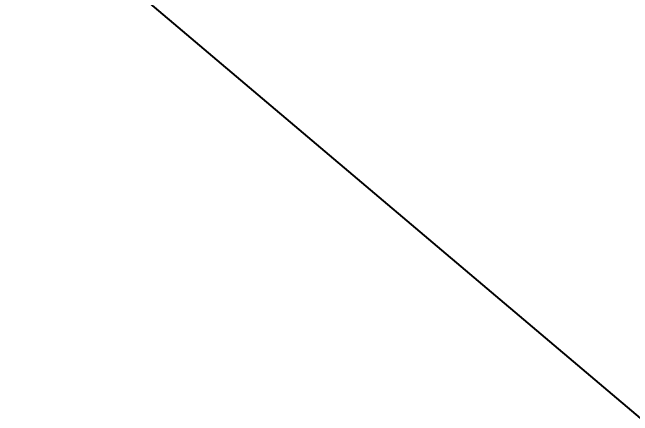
# Model space of a CAD drawing. Extents: x 383425 to 391668, y 6055101 to 6059545.
# Drawn here: x 387903.969 to 387904.762, y 6058010.387 to 6058010.902 of the extents above; entities that cross this region are included whole.
import ezdxf

# ---------------------------------------------------------------- set-up
doc = ezdxf.new("R2010")
doc.units = 0
doc.header["$LTSCALE"] = 5
doc.header["$PDMODE"] = 35
doc.header["$PDSIZE"] = 20
doc.linetypes.add('0', pattern=[1, 1, 0])
doc.layers.get('Defpoints').update_dxf_attribs({"color": 9})
doc.layers.add('F-AR-T', color=190, linetype='Continuous', lineweight=9)
doc.layers.add('P-PROPOSED', color=10, linetype='Continuous')
doc.layers.add('T-BUSH', color=110, linetype='0')
doc.styles.add('80CG', font='ARIALN.TTF', dxfattribs={"height": 10})
doc.dimstyles.new('Compass 5 000', dxfattribs={"dimscale": 5, "dimtxt": 9, "dimasz": 2, "dimexe": 0.2, "dimexo": 0.0625, "dimgap": 0.5, "dimtad": 0, "dimtih": 1, "dimtoh": 1, "dimzin": 0, "dimdsep": 46, "dimtxsty": '80CG', "dimcen": 0.1, "dimse1": 1, "dimse2": 1, "dimclrd": 256, "dimclrt": 256, "dimaunit": 1, "dimadec": 4, "dimazin": 0, "dimtfac": 0.06, "dimtofl": 0, "dimtmove": 0, "dimatfit": 1, "dimfxl": 0.2, "dimtolj": 1, "dimtzin": 0, "dimlwd": -1, "dimarcsym": 0})

# ---------------------------------------------------------------- blocks, each defined once
blk = doc.blocks.new('*D51')
at = {"layer": 'Defpoints', "color": 0, "transparency": 16777216}
for p in [(387882.82961, 6058061.14999), (387891.88465, 6058053.56762), (387873.27864, 6058049.744)]:
    blk.add_point(p, dxfattribs=at)
at = {"layer": 'F-AR-T', "transparency": 16777216}
for p, q in [((387898.30471, 6058061.23462), (387904.72477, 6058068.90161)), ((387875.91362, 6058034.49464), (387838.23813, 6057989.50165)), ((387838.23813, 6057989.50165), (387828.23813, 6057989.50165))]:
    blk.add_line(p, q, dxfattribs=at)
for points in [[(387897.02688, 6058062.30463), (387899.58254, 6058060.16461), (387891.88465, 6058053.56762)], [(387874.63579, 6058035.56465), (387877.19145, 6058033.42463), (387882.33368, 6058042.16163)]]:
    blk.add_solid(points, dxfattribs=at)
at = {"layer": 'F-AR-T', "transparency": 16777216, "insert": (387789.15218, 6057989.50165), "char_height": 10, "attachment_point": 5, "style": '80CG'}
blk.add_mtext('\\A1;CNRL\\P15.00 P/L R/W\\PPLA 140220', dxfattribs=at)

msp = doc.modelspace()

# ---------------------------------------------------------------- linework, layer by layer
at = {"layer": 'P-PROPOSED'}
msp.add_lwpolyline([(388292.66392, 6057685.69402), (388108.16336, 6057840.71586), (388093.58219, 6057850.71315), (387877.13601, 6058033.7545), (387659.84795, 6058215.61859), (387538.90945, 6058315.69538), (387446.54992, 6058393.96016), (387342.95246, 6058485.35895), (387119.62767, 6058665.03837)], dxfattribs=at)
at = {"layer": 'T-BUSH', "flags": 128}
msp.add_lwpolyline([(387469.87843, 6058377.2608, 0.75), (387474.48619, 6058373.4178, 0.75), (387481.7818, 6058367.33306, 0.75), (387486.38955, 6058363.49007, 0.75), (387496.37301, 6058355.16358, 0.75), (387500.98077, 6058351.32058, 0.75), (387508.27638, 6058345.23584, 0.75), (387512.88413, 6058341.39285, 0.75), (387522.8676, 6058333.06636, 0.75), (387527.47535, 6058329.22336, 0.75), (387534.77096, 6058323.13862, 0.75), (387539.37871, 6058319.29563, 0.75), (387549.36218, 6058310.96914, 0.75), (387553.96993, 6058307.12614, 0.75), (387561.26554, 6058301.0414, 0.75), (387565.87329, 6058297.1984, 0.75), (387575.85676, 6058288.87192, 0.75), (387580.46451, 6058285.02892, 0.75), (387587.76012, 6058278.94418, 0.75), (387592.36787, 6058275.10118, 0.75), (387602.35134, 6058266.77469, 0.75), (387606.95909, 6058262.9317, 0.75), (387614.2547, 6058256.84696, 0.75), (387618.86245, 6058253.00396, 0.75), (387628.84592, 6058244.67747, 0.75), (387633.45367, 6058240.83448, 0.75), (387640.74928, 6058234.74974, 0.75), (387645.35704, 6058230.90674, 0.75), (387655.46614, 6058222.73856, 0.75), (387660.25499, 6058219.12373, 0.75), (387667.83732, 6058213.40025, 0.75), (387672.62616, 6058209.78542, 0.75), (387683.00199, 6058201.95329, 0.75), (387687.79083, 6058198.33846, 0.75), (387695.37316, 6058192.61498, 0.75), (387700.14468, 6058188.97784, 0.75), (387710.30592, 6058180.86924, 0.75), (387714.99572, 6058177.12681, 0.75), (387722.42123, 6058171.2013, 0.75), (387727.11103, 6058167.45887, 0.75), (387737.27227, 6058159.35027, 0.75), (387741.96207, 6058155.60785, 0.75), (387749.38758, 6058149.68233, 0.75), (387754.07738, 6058145.9399, 0.75), (387764.23862, 6058137.83131, 0.75), (387768.92842, 6058134.08888, 0.75), (387775.4181, 6058127.26063, 0.75), (387778.98927, 6058122.43915, 0.75), (387787.27943, 6058112.51293, 0.75), (387791.87749, 6058108.65834, 0.75), (387799.15775, 6058102.55524, 0.75), (387803.75581, 6058098.70065, 0.75), (387813.71827, 6058090.34904, 0.75), (387818.31633, 6058086.49445, 0.75), (387825.59659, 6058080.39135, 0.75), (387830.19465, 6058076.53676, 0.75), (387840.15711, 6058068.18515, 0.75), (387844.75517, 6058064.33057, 0.75), (387852.03543, 6058058.22747, 0.75), (387856.63348, 6058054.37288, 0.75), (387866.59594, 6058046.02127, 0.75), (387871.194, 6058042.16668, 0.75), (387878.47426, 6058036.06358, 0.75), (387883.07232, 6058032.20899, 0.75), (387893.03478, 6058023.85738, 0.75), (387897.63284, 6058020.00279, 0.75), (387904.9131, 6058013.89969, 0.75), (387909.51116, 6058010.0451, 0.75), (387919.47362, 6058001.69349, 0.75), (387924.07168, 6057997.8389, 0.75), (387931.35194, 6057991.7358, 0.75), (387935.95, 6057987.88121, 0.75), (387945.91246, 6057979.52961, 0.75), (387950.51051, 6057975.67502, 0.75), (387957.79077, 6057969.57192, 0.75), (387962.38883, 6057965.71733, 0.75), (387972.35129, 6057957.36572, 0.75), (387976.94935, 6057953.51113, 0.75), (387984.22961, 6057947.40803, 0.75), (387988.82767, 6057943.55344, 0.75), (387998.79013, 6057935.20183, 0.75), (388003.38819, 6057931.34724, 0.75), (388010.66845, 6057925.24414, 0.75), (388015.26651, 6057921.38955, 0.75), (388025.22897, 6057913.03794, 0.75), (388029.82702, 6057909.18335, 0.75), (388037.10728, 6057903.08025, 0.75), (388041.70534, 6057899.22567, 0.75), (388051.6678, 6057890.87406, 0.75), (388056.26586, 6057887.01947, 0.75), (388063.54612, 6057880.91637, 0.75), (388068.14418, 6057877.06178, 0.75), (388078.10664, 6057868.71017, 0.75), (388082.7047, 6057864.85558, 0.75), (388089.98496, 6057858.75248, 0.75), (388094.58302, 6057854.89789, 0.75), (388104.54548, 6057846.54628, 0.75), (388112.4997, 6057851.6018, 0.75)], format="xyb", dxfattribs=at)

# ---------------------------------------------------------------- dimensions: what is measured, and where the dimension line sits
at = {"layer": 'F-AR-T'}
dim = msp.add_linear_dim(base=(387891.88465, 6058053.56762), p1=(387873.27864, 6058049.744), p2=(387882.82961, 6058061.14999), angle=50.05841, text='CNRL\\P15.00 P/L R/W\\PPLA 140220', dimstyle='Compass 5 000', dxfattribs=at)
dim.commit()
dim.dimension.update_dxf_attribs({"geometry": '*D51', "text_midpoint": (387789.15218, 6057989.50165), "dimtype": 161})

doc.saveas('drawing.dxf')
